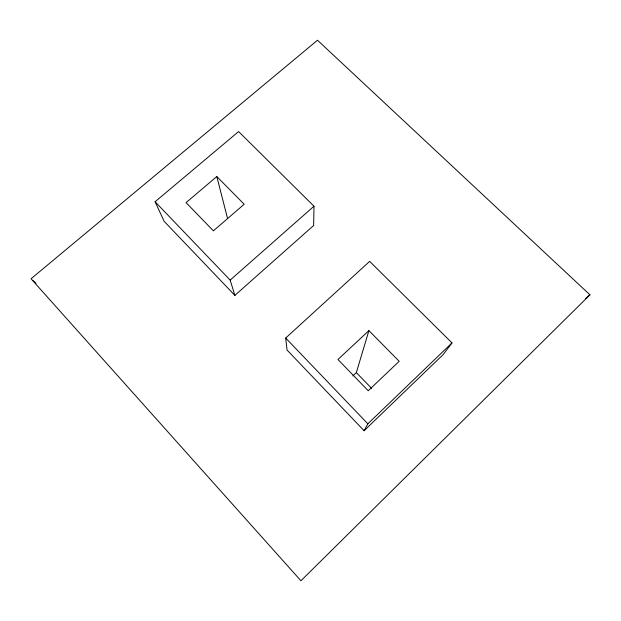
<?xml version="1.0" encoding="UTF-8"?>
<svg xmlns="http://www.w3.org/2000/svg" width="621" height="621" viewBox="0 0 621 621"><rect width="100%" height="100%" fill="white"/><g stroke="black" fill="none" stroke-linecap="round" stroke-linejoin="round"><path stroke-width="0.93" d="M313.985 206.219L313.644 225.508L234.87 295.386L164.099 221.27L155.095 201.74L238.611 131.567L313.985 206.219L230.166 280.102L234.87 295.386M352.829 375.915L356.345 372.608L368.897 330.605L399.187 361.29L368.222 390.756L337.956 359.497L368.897 330.605M364.1 430.726L367.857 423.809L451.987 342.893L369.666 261.371L285.683 338.049L287.065 350.05L364.1 430.726L443.153 354.607L451.987 342.893M589.95 294.828L300.937 580.767L31.05 278.751L317.494 40.233L589.95 294.828L585.564 298.546M216.822 176.535L186.067 202.617L213.383 230.826L244.185 204.255L216.822 176.535L227.573 218.545M33.161 280.7L35.979 283.292M356.345 372.608L371.599 388.335M155.095 201.74L230.166 280.102M285.683 338.049L367.857 423.809"/></g></svg>
